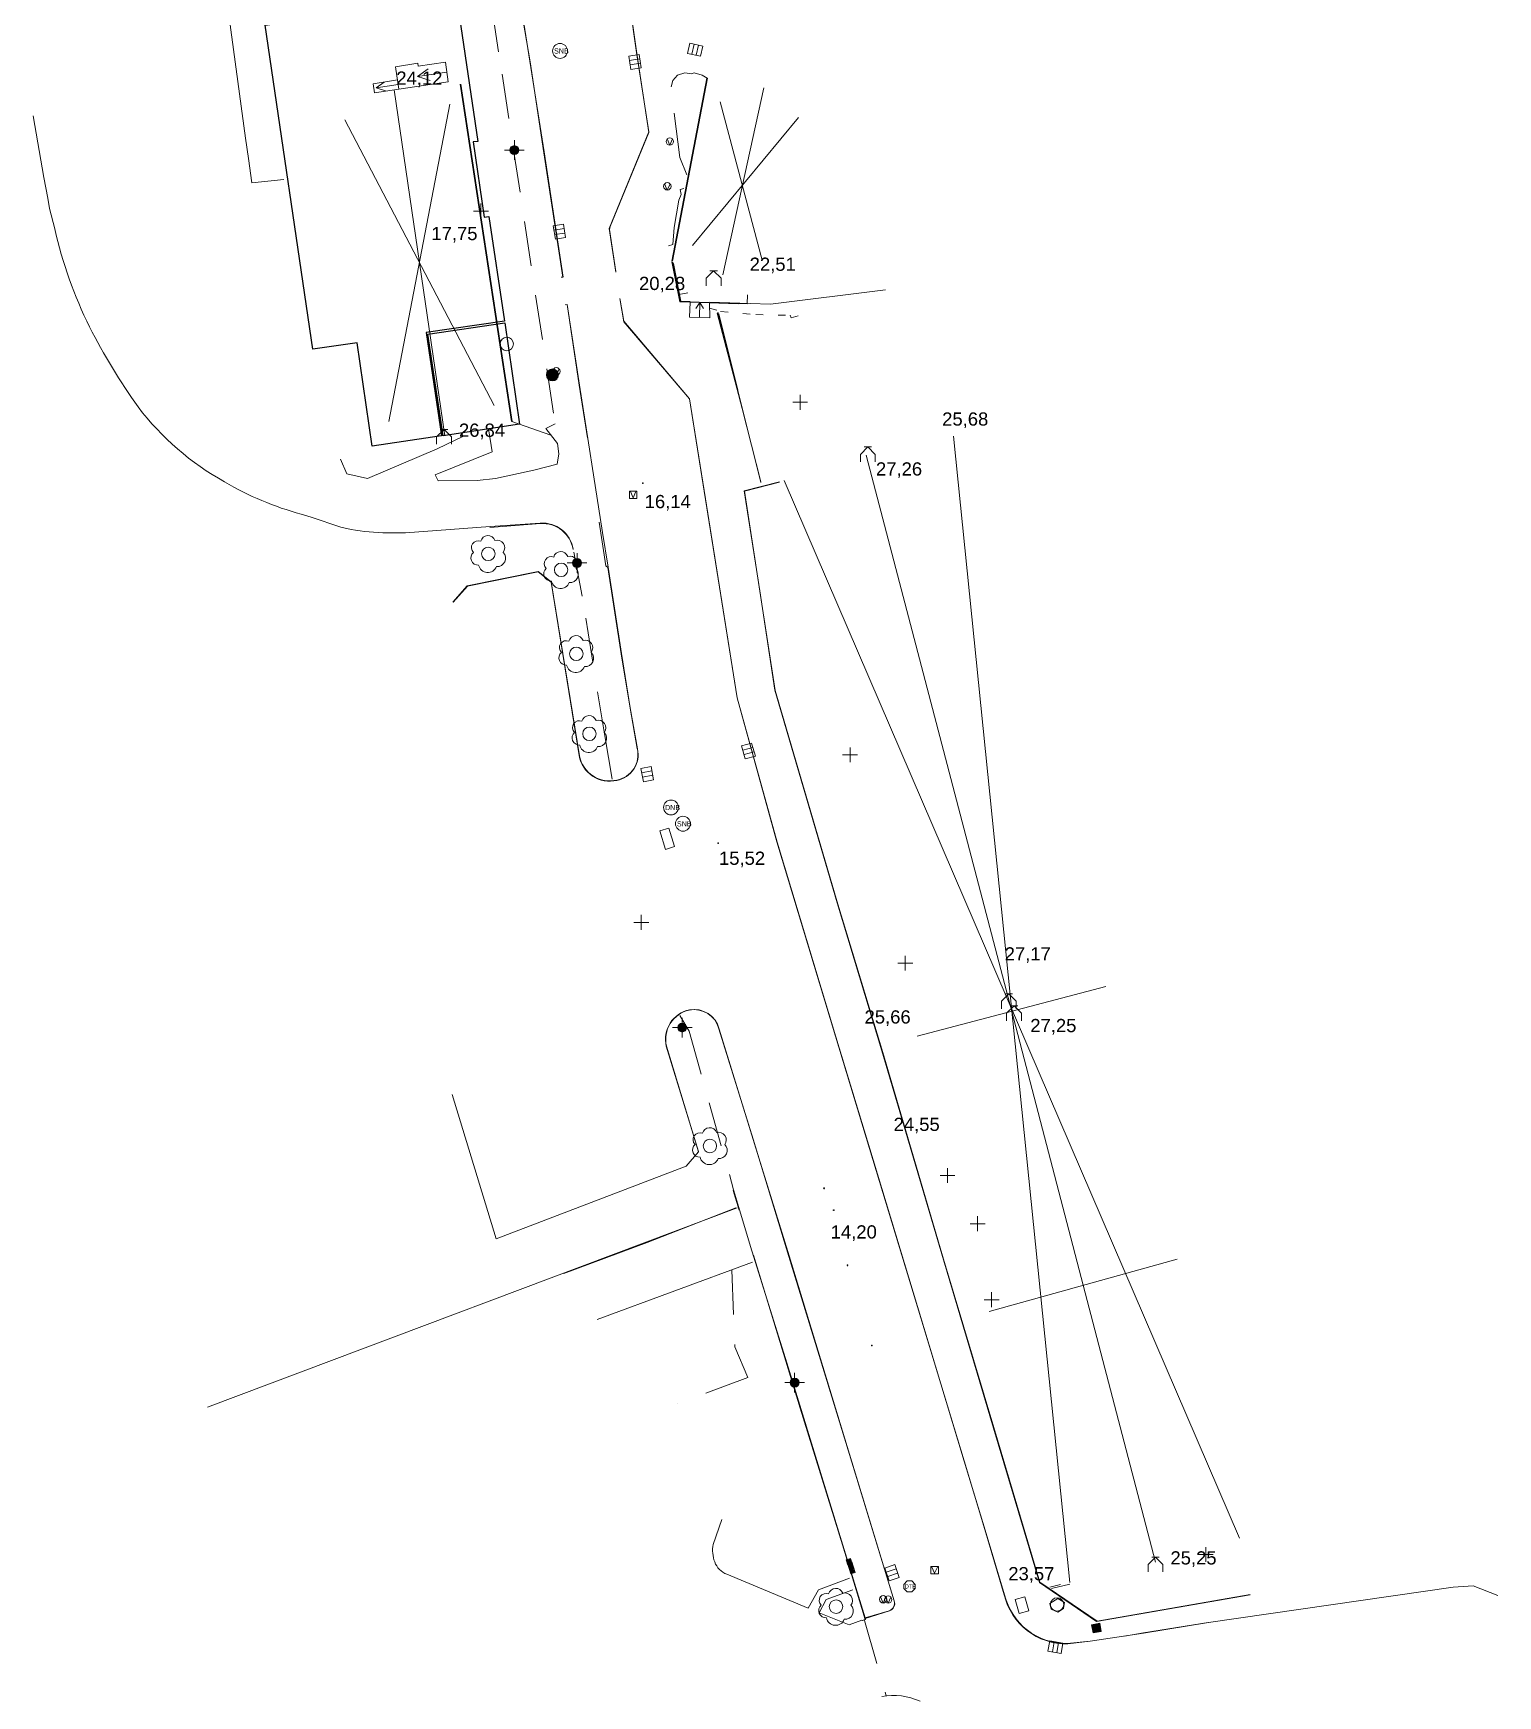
# Model space of a CAD drawing. Header units: metres. Extents: x 102202 to 102550, y 6536111 to 6536964.
# Drawn here: x 102201.6 to 102299.9, y 6536391.7 to 6536503.3 of the extents above; entities that cross this region are included whole.
import ezdxf
from ezdxf.enums import TextEntityAlignment as Align

# ---------------------------------------------------------------- set-up
doc = ezdxf.new("R2010")
doc.units = ezdxf.units.M
for name, pattern in [('BH90_AGOSLAGSGR', [1.5, 0.5, -1, 0]), ('BH90_KBK_BEF', [5, 3, -2]), ('BH90_KBK_GC', [3, 1, -2, 0]), ('HELDRAGEN', [0]), ('Heldragen__skalber__', [0])]:
    doc.linetypes.add(name, pattern=pattern)
for name, color, linetype, lineweight in [('Anläggning  linje - Övrigt', 7, 'HELDRAGEN', 0), ('Höjdinformation  linje - Taknockslinje', 5, 'HELDRAGEN', 0), ('Höjdinformation  punkt - Takhöjd', 1, 'HELDRAGEN', 0), ('Höjdtext - Takfotsetikett', 7, 'HELDRAGEN', 0), ('Höjdtext - Takhöjdsetikett nybyggnadskarta', 7, 'HELDRAGEN', 0), ('Kommunikation  linje - Kantsten ök', 7, 'HELDRAGEN', 0), ('Ledningsanordning - Elanordning', 7, 'HELDRAGEN', 0), ('Terrängpunkt - Gatupunkt', 7, 'HELDRAGEN', 0), ('VA  punkt - Avstängningsventil', 5, 'HELDRAGEN', 0), ('VA  punkt - Brandpost', 5, 'HELDRAGEN', 0), ('VA  punkt - NB spill', 1, 'HELDRAGEN', 0), ('VA  punkt - SB spill', 1, 'HELDRAGEN', 0), ('VA  punkt - Servisventil', 5, 'HELDRAGEN', 0), ('Vägkant  linje - Gångbana', 7, 'BH90_KBK_GC', 0), ('Vägkant  linje - Körbana', 7, 'BH90_KBK_BEF', 0), ('Vägkant  linje - Körbana på tomt', 7, 'BH90_KBK_BEF', 0), ('Övrigt  linje - Stödmur  underkant', 7, 'HELDRAGEN', 0)]:
    doc.layers.add(name, color=color, linetype=linetype, lineweight=lineweight)
doc.layers.add('Byggnad EJ_DB', color=1, linetype='HELDRAGEN')
doc.layers.add('Nybyggnad', color=4, linetype='Continuous')
for name, color, linetype, lineweight, true_color in [('Byggnadstillbehör  linje - Trappa', 7, 'HELDRAGEN', 0, 0x804000), ('Höjdinformation  linje - Markbrytlinje', 7, 'HELDRAGEN', 0, 0x5f9ea0), ('Höjdinformation  linje - Takbrytlinje', 7, 'HELDRAGEN', 0, 0x800080), ('Kartografi  linje  bebyggelse - Byggnad  beteckning', 7, 'HELDRAGEN', 0, 0x804000), ('Kartografi  linje  bebyggelse - Byggnadstillbehör  beteckning', 7, 'HELDRAGEN', 0, 0x804000), ('Kartografisk text höjd och stomnät - Gatuhöjd_etikett', 9, 'HELDRAGEN', 0, 0x808080), ('Kartografisk text höjd och stomnät - Sockehöjd_etikett', 7, 'HELDRAGEN', 0, 0x804000), ('Ledningsanordning - Teleanordning', 7, 'HELDRAGEN', 0, 0x800080), ('Mark  punkt - Lövträd', 7, 'HELDRAGEN', 0, 0x008000), ('Markanordning  linje - Mur', 7, 'HELDRAGEN', 0, 0x666666), ('Markanordning  linje - Staket', 7, 'BH90_STAKET_V', 0, 0x059033), ('Markanordning  linje - Stödmur', 7, 'Continuous', 0, 0x666666), ('Markanordning  linje - Övrigt', 7, 'HELDRAGEN', 0, 0x666666), ('Markkantlinje - Övrig mark', 7, 'BH90_AGOSLAGSGR', 0, 0x008000), ('Terrängpunkt - Markhöjd', 7, 'HELDRAGEN', 0, 0x008000), ('Terrängpunkt - Ospecificerad', 7, 'HELDRAGEN', 0, 0x804000), ('VA  punkt - Brunn  okänd', 7, 'HELDRAGEN', 0, 0x8000ff), ('VA  punkt - NB dag', 7, 'HELDRAGEN', 0, 0x008000), ('VA  punkt - RB', 7, 'HELDRAGEN', 0, 0x008000), ('VA  punkt - TB dag', 7, 'HELDRAGEN', 0, 0x008000)]:
    doc.layers.add(name, color=color, linetype=linetype, lineweight=lineweight, true_color=true_color)
doc.styles.add('Arial', font='arial.ttf')
doc.styles.add('Arial Narrow', font='ARIALN.TTF')
doc.linetypes.add('BH90_STAKET_V', pattern='A,0,[1,tcsingleline.shx,S=0.707107,R=135,X=2.5,Y=0],0,[1,tcsingleline.shx,S=0.707107,R=135,X=2,Y=0],0,[1,tcsingleline.shx,S=2.5,R=0,X=0,Y=0],0,[1,tcsingleline.shx,S=2.5,R=0,X=2.5,Y=0],-5', length=5)

# ---------------------------------------------------------------- blocks, each defined once
blk = doc.blocks.new('Takhöjd', base_point=(103707.200883, 6535346.45879))
at = {"color": 36, "true_color": 0x804000}
for points in [[(103707.200883, 6535346.95879), (103706.700883, 6535346.45879), (103706.700883, 6535345.95879)], [(103706.950883, 6535346.95879), (103707.450883, 6535346.95879)], [(103707.200883, 6535346.95879), (103707.700883, 6535346.45879), (103707.700883, 6535345.95879)]]:
    blk.add_lwpolyline(points, dxfattribs=at)
blk = doc.blocks.new('HP', base_point=(102080.709706, 6536617.60651))
for points in [[(102080.209706, 6536617.60651), (102081.209706, 6536617.60651)], [(102080.709706, 6536617.10651), (102080.709706, 6536618.10651)]]:
    blk.add_lwpolyline(points)
blk = doc.blocks.new('Belysningsstolpe', base_point=(102676.543195, 6537864.24634, 6.866687))
at = {"true_color": 0xfafafa}
blk.add_hatch(color=7, dxfattribs=at).paths.add_polyline_path([(102676.843195, 6537864.24634, 1), (102676.243195, 6537864.24634, 0.9999999999)])
at = {"color": 30, "linetype": 'Heldragen__skalber__', "lineweight": 9, "true_color": 0xff8000, "elevation": 6.866687}
for points in [[(102676.543195, 6537864.54634), (102676.543195, 6537864.90634)], [(102676.243195, 6537864.24634), (102675.883195, 6537864.24634)], [(102676.543195, 6537863.94634), (102676.543195, 6537863.58634)], [(102676.843195, 6537864.24634), (102677.203195, 6537864.24634)]]:
    blk.add_lwpolyline(points, dxfattribs=at)
blk.add_lwpolyline([(102676.843195, 6537864.24634, 1), (102676.243195, 6537864.24634, 0.9999999999), (102676.843195, 6537864.24634)], format="xyb", close=True, dxfattribs=at)
blk = doc.blocks.new('Kabelskåp', base_point=(103540.74183, 6537148.87219, 10.10918))
at = {"color": 30, "true_color": 0xff8000, "elevation": 10.10918}
blk.add_lwpolyline([(103540.36683, 6537149.02219), (103541.11683, 6537149.02219), (103541.11683, 6537148.72219), (103540.36683, 6537148.72219)], close=True, dxfattribs=at)
for points in [[(103541.11683, 6537148.97219), (103540.36683, 6537148.97219)], [(103541.11683, 6537148.92219), (103540.36683, 6537148.92219)], [(103541.11683, 6537148.87219), (103540.36683, 6537148.87219)], [(103541.11683, 6537148.82219), (103540.36683, 6537148.82219)], [(103541.11683, 6537148.77219), (103540.36683, 6537148.77219)]]:
    blk.add_lwpolyline(points, dxfattribs=at)
blk = doc.blocks.new('Telekabelskåp', base_point=(102282.565803, 6538228.93629))
at = {"color": 216, "true_color": 0x800080}
blk.add_lwpolyline([(102282.378303, 6538228.78629), (102282.753303, 6538228.78629), (102282.753303, 6538229.08629), (102282.378303, 6538229.08629)], close=True, dxfattribs=at)
for points in [[(102282.378303, 6538229.03629), (102282.753303, 6538229.03629)], [(102282.378303, 6538228.98629), (102282.753303, 6538228.98629)], [(102282.378303, 6538228.93629), (102282.753303, 6538228.93629)], [(102282.378303, 6538228.88629), (102282.753303, 6538228.88629)], [(102282.378303, 6538228.83629), (102282.753303, 6538228.83629)]]:
    blk.add_lwpolyline(points, dxfattribs=at)
blk = doc.blocks.new('Lövträd_w')
at = {"color": 0, "linetype": 'Heldragen__skalber__', "lineweight": 0}
for points in [[(0.18, 0.36, 0.738544), (-0.2, 0.34)], [(-0.4, 0.04, 0.720759), (-0.26, -0.3)], [(-0.2, 0.34, 0.819803), (-0.4, 0.04)], [(0.4, 0.04, 0.71659), (0.18, 0.36)], [(0.22, -0.34, 0.697285), (0.4, 0.04)], [(-0.26, -0.3, 0.754238), (0.22, -0.34)]]:
    blk.add_lwpolyline(points, format="xyb", dxfattribs=at)
at = {"color": 0, "lineweight": 0}
blk.add_circle((0, 0), 0.181, dxfattribs=at)
blk = doc.blocks.new('Rännstensbrunn', base_point=(102231.916048, 6536554.37006))
at = {"color": 96, "true_color": 0x008000}
blk.add_lwpolyline([(102231.466048, 6536554.72006), (102232.366048, 6536554.72006), (102232.366048, 6536554.02006), (102231.466048, 6536554.02006)], close=True, dxfattribs=at)
for points in [[(102231.766048, 6536554.72006), (102231.766048, 6536554.02006)], [(102232.066048, 6536554.72006), (102232.066048, 6536554.02006)]]:
    blk.add_lwpolyline(points, dxfattribs=at)
blk = doc.blocks.new('Servisventil', base_point=(102222.552103, 6536575.7369))
at = {"color": 5}
blk.add_lwpolyline([(102222.366577, 6536575.90447), (102222.552103, 6536575.4869), (102222.737628, 6536575.90447)], dxfattribs=at)
blk.add_circle((102222.552103, 6536575.7369), 0.25, dxfattribs=at)
blk = doc.blocks.new('Brunn okänd', base_point=(102219.048045, 6536532.5725))
at = {"color": 190, "lineweight": 15, "true_color": 0x8000ff}
blk.add_circle((102219.048045, 6536532.5725), 0.45, dxfattribs=at)
blk = doc.blocks.new('Spolbrunn spill', base_point=(102220.20778, 6536527.08002))
for points in [[(102219.85778, 6536526.88637), (102219.85778, 6536527.27367)], [(102219.90778, 6536526.81545), (102219.90778, 6536527.3446)], [(102219.95778, 6536526.76777), (102219.95778, 6536527.39227)], [(102220.00778, 6536526.73361), (102220.00778, 6536527.42643)], [(102220.05778, 6536526.70921), (102220.05778, 6536527.45083)], [(102220.10778, 6536526.69272), (102220.10778, 6536527.46732)], [(102220.15778, 6536526.68316), (102220.15778, 6536527.47688)], [(102220.20778, 6536526.68002), (102220.20778, 6536527.48002)], [(102220.25778, 6536526.68316), (102220.25778, 6536527.47688)], [(102220.30778, 6536526.69272), (102220.30778, 6536527.46732)], [(102220.35778, 6536526.70921), (102220.35778, 6536527.45083)], [(102220.40778, 6536526.73361), (102220.40778, 6536527.42643)], [(102220.45778, 6536526.76777), (102220.45778, 6536527.39227)], [(102220.50778, 6536526.81545), (102220.50778, 6536527.3446)], [(102220.55778, 6536526.88637), (102220.55778, 6536527.27367)]]:
    blk.add_lwpolyline(points)
blk.add_circle((102220.20778, 6536527.08002), 0.4)
blk = doc.blocks.new('Nedstigningsbrunn spill', base_point=(102221.218769, 6536536.84013))
blk.add_circle((102221.218769, 6536536.84013), 0.5)
at = {"style": 'Arial Narrow', "width": 1}
blk.add_text('SNB', height=0.35, dxfattribs=at).set_placement((102220.815718, 6536536.66068))
blk = doc.blocks.new('Avstängningsventil', base_point=(102222.52734, 6536574.88349))
at = {"color": 5}
blk.add_lwpolyline([(102222.27734, 6536574.63349), (102222.27734, 6536575.13349), (102222.77734, 6536575.13349), (102222.77734, 6536574.63349)], close=True, dxfattribs=at)
blk.add_lwpolyline([(102222.341814, 6536575.09228), (102222.52734, 6536574.67471), (102222.712866, 6536575.09228)], dxfattribs=at)
blk = doc.blocks.new('Nedstigningsbrunn dag', base_point=(102218.994955, 6536536.63797))
at = {"color": 96, "true_color": 0x008000}
blk.add_circle((102218.994955, 6536536.63797), 0.5, dxfattribs=at)
at = {"color": 96, "true_color": 0x008000, "style": 'Arial Narrow', "width": 1}
blk.add_text('DNB', height=0.35, dxfattribs=at).set_placement((102218.591904, 6536536.45851))
blk = doc.blocks.new('Brandpost', base_point=(102234.726017, 6536561.92344))
blk.add_hatch(color=5).paths.add_polyline_path([(102234.446017, 6536561.64344), (102234.446017, 6536562.20344), (102235.006017, 6536562.20344), (102235.006017, 6536561.64344)])
at = {"color": 5}
blk.add_lwpolyline([(102234.446017, 6536561.64344), (102234.446017, 6536562.20344), (102235.006017, 6536562.20344), (102235.006017, 6536561.64344)], close=True, dxfattribs=at)
blk = doc.blocks.new('Tillsynsbrunn dag', base_point=(102223.050323, 6536539.80558))
at = {"color": 96, "true_color": 0x008000}
blk.add_lwpolyline([(102222.890323, 6536539.43898), (102223.210323, 6536539.43899), (102223.427923, 6536539.67359), (102223.427923, 6536539.93755), (102223.210323, 6536540.17218), (102222.890323, 6536540.17219), (102222.672719, 6536539.93754), (102222.672719, 6536539.6736)], close=True, dxfattribs=at)
at = {"color": 96, "true_color": 0x008000, "style": 'Arial Narrow'}
blk.add_text('DTB', height=0.28, dxfattribs=at).set_placement((102222.727882, 6536539.66201))

msp = doc.modelspace()

# ---------------------------------------------------------------- hatches: boundary and pattern name
at = {"layer": 'Byggnad EJ_DB', "true_color": 0xd3cebc}
for points in [[(102244.47, 6536487.98), (102246.83, 6536500.27)], [(102230.27, 6536499.86), (102233.71, 6536477.22)]]:
    msp.add_hatch(color=9, dxfattribs=at).paths.add_polyline_path(points)

# ---------------------------------------------------------------- linework, layer by layer
at = {"layer": 'Anläggning  linje - Övrigt', "linetype": 'HELDRAGEN'}
msp.add_polyline3d([(102246.99, 6536485.18, 17.07), (102247, 6536484.17, 16.54), (102245.65, 6536484.21, 16.55), (102245.68, 6536485.22, 17.04)], close=True, dxfattribs=at)
at = {"layer": 'Byggnad EJ_DB', "linetype": 'HELDRAGEN'}
for points in [[(102244.47, 6536487.98, 16.44), (102246.83, 6536500.27, 17.29)], [(102230.27, 6536499.86, 16.88), (102233.71, 6536477.22, 16.37)]]:
    msp.add_polyline3d(points, close=True, dxfattribs=at)
at = {"layer": 'Byggnadstillbehör  linje - Trappa', "linetype": 'HELDRAGEN'}
for points in [[(102226.13, 6536499.52), (102229.44, 6536500.02), (102229.25, 6536501.33), (102227.43, 6536501.06), (102227.39, 6536501.26), (102225.9, 6536501.01)], [(102224.5, 6536499.28), (102224.41, 6536499.89), (102226.04, 6536500.14), (102226.13, 6536499.52)]]:
    msp.add_lwpolyline(points, close=True, dxfattribs=at)
at = {"layer": 'Höjdinformation  linje - Markbrytlinje', "color": 135, "linetype": 'HELDRAGEN', "true_color": 0x5f9ea0}
msp.add_polyline3d([(102270.81, 6536397.96, 12.31), (102270.75, 6536397.54, 12.27), (102270.38, 6536397.3, 12.24), (102269.93, 6536397.51, 12.25), (102269.84, 6536397.89, 12.3), (102270.36, 6536398.22, 12.34)], close=True, dxfattribs=at)
at = {"layer": 'Höjdinformation  linje - Takbrytlinje', "color": 216, "linetype": 'HELDRAGEN', "true_color": 0x800080}
for points in [[(102273.6, 6536439.3), (102260.93, 6536435.95)], [(102278.38, 6536421), (102265.75, 6536417.49)]]:
    msp.add_lwpolyline(points, dxfattribs=at)
at = {"layer": 'Höjdinformation  linje - Taknockslinje', "color": 5, "linetype": 'HELDRAGEN'}
for points in [[(102225.8, 6536499.47), (102229.21, 6536476.26)], [(102247.88, 6536487.07), (102250.62, 6536499.61)], [(102257.51, 6536474.95), (102267.27, 6536437.62)], [(102267.27, 6536437.62), (102272.07, 6536419.25)], [(102272.07, 6536419.25), (102276.93, 6536400.65)]]:
    msp.add_lwpolyline(points, dxfattribs=at)
at = {"layer": 'Kartografi  linje  bebyggelse - Byggnad  beteckning', "linetype": 'HELDRAGEN'}
for points in [[(102229.54, 6536498.52), (102225.46, 6536477.21)], [(102247.69, 6536498.67), (102250.51, 6536488.04)], [(102222.49, 6536497.46), (102232.53, 6536478.29)], [(102252.96, 6536497.61), (102245.84, 6536489.03)], [(102263.36, 6536476.23), (102271.18, 6536399.29)], [(102251.99, 6536473.25), (102282.57, 6536402.26)]]:
    msp.add_lwpolyline(points, dxfattribs=at)
at = {"layer": 'Kartografi  linje  bebyggelse - Byggnadstillbehör  beteckning', "linetype": 'HELDRAGEN'}
for points in [[(102224.6, 6536499.61), (102225.15, 6536499.99)], [(102227.37, 6536500.38), (102228.1, 6536500.89)], [(102229.34, 6536500.67), (102227.37, 6536500.38)], [(102228.22, 6536500.1), (102227.37, 6536500.38)], [(102226.08, 6536499.83), (102224.6, 6536499.61)], [(102225.24, 6536499.4), (102224.6, 6536499.61)], [(102246.58, 6536484.79), (102246.33, 6536485.2), (102246.07, 6536484.81)], [(102246.32, 6536484.19), (102246.33, 6536485.2)]]:
    msp.add_lwpolyline(points, dxfattribs=at)
at = {"layer": 'Kommunikation  linje - Kantsten ök', "color": 7, "linetype": 'HELDRAGEN'}
for points, elevation in [([(102235.63, 6536470.37, -0.384517), (102237.82, 6536468.63)], 16.13), ([(102240.76, 6536453.15, -0.432852), (102238.26, 6536454.78)], 15.62), ([(102242.13, 6536455.26, -0.43182), (102240.76, 6536453.15, -0.432852)], 15.76), ([(102245.62, 6536437.71, 0.415627), (102244.09, 6536435.29)], 15.05), ([(102247.62, 6536436.46, 0.388795), (102245.62, 6536437.71, 0.415627)], 14.98), ([(102266.79, 6536398.46, 0.348254), (102270.99, 6536395.2)], 12.29), ([(102259.04, 6536397.4, 0.391801), (102259.38, 6536398.06)], 12.32)]:
    msp.add_lwpolyline(points, format="xyb", dxfattribs=dict(at, elevation=elevation))
for points in [[(102225.74, 6536569.03, 17.68), (102225.78, 6536568.49, 17.74), (102226.36, 6536564.54, 17.7), (102228.19, 6536553.69, 17.6), (102230.08, 6536541.42, 17.53), (102230.19, 6536540.93, 17.44), (102230.71, 6536536.99, 17.41), (102230.78, 6536536.56, 17.46), (102231.53, 6536530.62, 17.38), (102232.29, 6536524.19, 17.3), (102232.36, 6536523.74, 17.24), (102232.89, 6536518.79, 17.15), (102232.92, 6536518.35, 17.2), (102233.34, 6536513.41, 17.09), (102233.5, 6536511.16, 16.98), (102233.63, 6536509.79, 16.94), (102234.23, 6536505.54, 16.8), (102234.94, 6536501.36, 16.75), (102235.86, 6536495.25, 16.59), (102237.13, 6536486.91, 16.42), (102237.03, 6536486.9, 16.42)], [(102240.69, 6536487.28, 16.48), (102240.26, 6536490.11, 16.57), (102240.31, 6536490.3, 16.58), (102242.92, 6536496.62, 16.65), (102242.11, 6536501.91, 16.74), (102240.74, 6536511.53, 17.01), (102240.6, 6536512.43, 16.99), (102239.9, 6536517.54, 17.11), (102238.28, 6536528.81, 17.37), (102237.98, 6536531.1, 17.38)], [(102237.3, 6536485.04, 16.37), (102237.42, 6536485.06, 16.37), (102238.23, 6536479.65, 16.26), (102238.8, 6536476.13, 16.18)], [(102240.98, 6536485.35, 16.44), (102241.24, 6536483.94, 16.45), (102245.64, 6536478.74, 16.26), (102246.62, 6536472.59, 16.12), (102248.84, 6536458.68, 15.81), (102251.52, 6536448.99, 15.48), (102255.46, 6536435.92, 14.87), (102257.97, 6536427.66, 14.32), (102260.95, 6536417.82, 13.65), (102264.08, 6536407.43, 12.91), (102265.48, 6536402.81, 12.59), (102266.79, 6536398.46, 12.29)], [(102283.28, 6536398.48, 13), (102273.01, 6536396.7, 12.31), (102269.15, 6536399.31, 12.5), (102266.07, 6536409.7, 13.21), (102262.7, 6536420.99, 14), (102258.62, 6536434.87, 14.9), (102255.59, 6536444.83, 15.41), (102251.39, 6536459.17, 16.02), (102250.37, 6536465.83, 16.14), (102249.33, 6536472.55, 16.3), (102251.68, 6536473.15, 16.47)], [(102232.24, 6536470.1, 15.96), (102235.63, 6536470.37, 16.13)], [(102239.57, 6536470.46, 16.06), (102240.02, 6536467.52, 16.04), (102240.15, 6536467.41, 16.03), (102241.05, 6536461.62, 15.9), (102241.65, 6536457.98, 15.83), (102242.13, 6536455.26, 15.76)], [(102238.26, 6536454.78, 15.75), (102236.35, 6536466.45, 16.17), (102235.47, 6536467.15, 16.13), (102230.72, 6536466.18, 15.87), (102229.75, 6536465.09, 15.79)], [(102259.38, 6536398.06, 12.34), (102256.39, 6536407.88, 13.13), (102252.31, 6536421.18, 14.04), (102249.91, 6536429.04, 14.56), (102247.62, 6536436.46, 14.98)], [(102244.09, 6536435.29, 15.02), (102246.24, 6536428.19, 14.95)], [(102248.57, 6536425.61, 14.44), (102248.98, 6536424.29, 14.33)], [(102249.93, 6536421.27, 14.16), (102253.07, 6536410.99, 13.49), (102255.92, 6536401.81, 12.8), (102257.43, 6536396.8, 12.38), (102257.25, 6536396.75, 12.38)], [(102257.43, 6536396.91, 12.33), (102259.04, 6536397.4, 12.32)], [(102274.84, 6536395.7, 12.15), (102276.13, 6536395.92, 12.34), (102280.46, 6536396.6, 12.67)], [(102270.99, 6536395.2, 12.04), (102272.53, 6536395.36, 12.07)]]:
    msp.add_polyline3d(points, dxfattribs=at)
at = {"layer": 'Markanordning  linje - Mur', "color": 251, "linetype": 'HELDRAGEN', "true_color": 0x666666}
msp.add_polyline3d([(102250.43, 6536473.13, 16.4), (102249.15, 6536478.23, 16.51), (102247.54, 6536484.56, 16.65)], dxfattribs=at)
at = {"layer": 'Markanordning  linje - Staket', "color": 104, "linetype": 'BH90_STAKET_V', "true_color": 0x059033}
for points in [[(102244.56, 6536487.83), (102245.05, 6536485.29), (102245.68, 6536485.27)], [(102246.99, 6536485.23), (102251.07, 6536485.1), (102258.8, 6536486.06)]]:
    msp.add_lwpolyline(points, dxfattribs=at)
msp.add_polyline3d([(102247.6, 6536484.44, 16.64), (102248.88, 6536479.33, 16.54)], dxfattribs=at)
at = {"layer": 'Markanordning  linje - Stödmur', "color": 251, "linetype": 'Continuous', "true_color": 0x666666}
for points in [[(102244.93, 6536485.75), (102244.51, 6536487.91)], [(102244.93, 6536485.75), (102245.52, 6536485.86)], [(102245.02, 6536485.26), (102244.93, 6536485.75)], [(102249.52, 6536485.11), (102249.54, 6536485.71)], [(102249.52, 6536485.11), (102245.02, 6536485.26)], [(102245.02, 6536485.26), (102245.02, 6536485.26)], [(102245.02, 6536485.26), (102245.02, 6536485.26)]]:
    msp.add_lwpolyline(points, dxfattribs=at)
at = {"layer": 'Markanordning  linje - Övrigt', "color": 251, "linetype": 'HELDRAGEN', "true_color": 0x666666}
for points in [[(102244.64, 6536448.68, 15.49), (102244.25, 6536449.92, 15.53), (102243.64, 6536449.74, 15.5), (102244.03, 6536448.48, 15.45)], [(102268.42, 6536397.39, 12.23), (102267.78, 6536397.2, 12.24), (102267.51, 6536398.14, 12.29), (102268.16, 6536398.32, 12.29)]]:
    msp.add_polyline3d(points, close=True, dxfattribs=at)
at = {"layer": 'Markkantlinje - Övrig mark', "color": 96, "linetype": 'BH90_AGOSLAGSGR', "true_color": 0x008000}
msp.add_polyline3d([(102246.99, 6536484.82, 16.66), (102247.73, 6536484.61, 16.65), (102250.09, 6536484.39, 16.66), (102252.4, 6536484.35, 16.7), (102252.46, 6536484.18, 16.69), (102253.71, 6536484.5, 16.7)], dxfattribs=at)
at = {"layer": 'Nybyggnad', "linetype": 'Continuous'}
for points in [[(102228.99, 6536476.25), (102224.34, 6536475.57), (102223.32, 6536482.49), (102220.35, 6536482.06), (102217.14, 6536503.82), (102230, 6536505.72), (102231.43, 6536496.02), (102231.12, 6536495.98), (102231.86, 6536490.93), (102232.17, 6536490.98), (102233.21, 6536483.95), (102227.96, 6536483.18)], [(102229.09, 6536476.25), (102228.08, 6536483.08), (102233.23, 6536483.84), (102234.23, 6536477.03)]]:
    msp.add_lwpolyline(points, close=True, dxfattribs=at)
at = {"layer": 'Vägkant  linje - Gångbana', "color": 7, "linetype": 'BH90_KBK_BEF', "lineweight": 0}
for points in [[(102231.59, 6536509.94, 17.07), (102233.06, 6536500.52, 16.78), (102236.62, 6536477.05, 16.27), (102235.99, 6536476.74, 16.28), (102236.78, 6536475.74, 16.21), (102236.87, 6536475.04, 16.18), (102236.75, 6536474.36, 16.14)], [(102245.45, 6536493.78, 16.68), (102244.99, 6536494.93, 16.67), (102244.4, 6536499.67, 16.81), (102244.53, 6536500.11, 16.85), (102244.83, 6536500.47, 16.92), (102245.33, 6536500.62, 17.04), (102245.77, 6536500.54, 17.14), (102245.95, 6536500.61, 17.19), (102246.48, 6536500.46, 17.24), (102246.83, 6536500.27, 17.29)], [(102245.27, 6536492.86, 16.64), (102245.02, 6536492.79, 16.62), (102245.08, 6536492.46, 16.62), (102244.92, 6536492.07, 16.61), (102244.6, 6536490.23, 16.56), (102244.52, 6536489.09, 16.5), (102244.23, 6536489, 16.48)], [(102240.44, 6536453.21, 15.63), (102239.95, 6536456.12, 15.84), (102238.43, 6536465.5, 16.06), (102237.83, 6536468.66, 16.09)], [(102245, 6536437.34, 15.07), (102245.62, 6536436.3, 15.05), (102248.6, 6536425.65, 14.42)], [(102256.36, 6536396.45, 12.16), (102254.35, 6536397.26, 12.23), (102254.82, 6536398.16, 12.38), (102256.61, 6536398.79, 12.59)]]:
    msp.add_polyline3d(points, dxfattribs=at)
at = {"layer": 'Vägkant  linje - Körbana', "color": 7, "linetype": 'HELDRAGEN'}
for points, elevation in [([(102205.36, 6536483.56, -0.05892), (102203.02, 6536490.15)], 12.81), ([(102208.62, 6536478.19, -0.035614), (102205.36, 6536483.56, -0.05892)], 13.36), ([(102214.43, 6536473.16, -0.102811), (102208.62, 6536478.19, -0.035614)], 14.09), ([(102219.57, 6536471, -0.067096), (102214.43, 6536473.16, -0.102811)], 14.62), ([(102227.78, 6536469.84, -0.063939), (102222.92, 6536469.96)], 15.47), ([(102235.61, 6536470.39, -0.392219), (102237.83, 6536468.65)], 16.02), ([(102240.76, 6536453.13, -0.430654), (102238.23, 6536454.79)], 15.59), ([(102242.14, 6536455.24, -0.430384), (102240.76, 6536453.13, -0.430654)], 15.67), ([(102245.64, 6536437.73, 0.422761), (102244.08, 6536435.28)], 15.01), ([(102247.63, 6536436.44, 0.393535), (102245.64, 6536437.73, 0.422761)], 14.94), ([(102266.77, 6536398.47, 0.357017), (102271.03, 6536395.18)], 12.24), ([(102259.06, 6536397.4, 0.415917), (102259.39, 6536398.06)], 12.24), ([(102258.56, 6536391.64, -0.154404), (102261.12, 6536391.32, -0.207815)], 11.85)]:
    msp.add_lwpolyline(points, format="xyb", dxfattribs=dict(at, elevation=elevation))
msp.add_lwpolyline([(102280.49, 6536396.6), (102296.91, 6536398.98), (102298.26, 6536399.06), (102299.91, 6536398.42)], dxfattribs=at)
for points in [[(102225.78, 6536569.02, 17.65), (102225.84, 6536568.52, 17.65), (102226.4, 6536564.58, 17.62), (102228.22, 6536553.74, 17.51), (102230.14, 6536541.4, 17.43), (102230.75, 6536537.02, 17.37), (102231.57, 6536530.65, 17.29), (102232.35, 6536524.19, 17.21), (102232.92, 6536518.8, 17.12), (102233.4, 6536513.39, 16.99), (102233.53, 6536511.14, 16.92), (102233.65, 6536509.81, 16.9), (102234.26, 6536505.55, 16.76), (102234.93, 6536501.41, 16.68), (102235.88, 6536495.31, 16.53), (102237.15, 6536486.9, 16.37)], [(102240.69, 6536487.25, 16.46), (102240.25, 6536490.17, 16.5), (102242.91, 6536496.65, 16.58), (102242.08, 6536501.99, 16.66), (102240.74, 6536511.46, 16.95), (102239.84, 6536517.58, 17.08), (102238.21, 6536528.79, 17.31), (102237.92, 6536531.04, 17.33)], [(102203.02, 6536490.15, 12.25), (102202.68, 6536491.52, 12.12), (102202.55, 6536492.21, 12.07), (102202.29, 6536493.59, 11.98), (102201.58, 6536497.74, 11.75)], [(102237.43, 6536485.06, 16.35), (102238.26, 6536479.66, 16.22), (102239.8, 6536469.77, 16.02), (102240.17, 6536467.45, 15.98), (102241.07, 6536461.65, 15.85), (102241.66, 6536458, 15.76), (102242.14, 6536455.24, 15.67)], [(102240.96, 6536485.48, 16.42), (102241.22, 6536483.91, 16.4), (102245.63, 6536478.73, 16.21), (102246.62, 6536472.53, 16.08), (102248.83, 6536458.67, 15.73), (102251.5, 6536449, 15.41), (102255.44, 6536435.96, 14.83), (102257.95, 6536427.68, 14.27), (102260.94, 6536417.79, 13.56), (102264.07, 6536407.46, 12.83), (102265.47, 6536402.85, 12.54), (102266.77, 6536398.47, 12.24)], [(102222.21, 6536474.69, 14.97), (102222.63, 6536473.7, 14.91), (102224.02, 6536473.38, 15.05), (102228.7, 6536475.39, 15.55)], [(102222.92, 6536469.96, 14.89), (102222.24, 6536470.12, 14.86), (102220.23, 6536470.79, 14.69), (102219.57, 6536471, 14.62)], [(102232.25, 6536470.16, 0), (102227.78, 6536469.84, 15.47)], [(102232.25, 6536470.16, 0), (102235.61, 6536470.39, 16.02)], [(102238.23, 6536454.79, 15.63), (102236.35, 6536466.43, 16.08), (102235.47, 6536467.13, 16.03), (102230.74, 6536466.17, 15.76), (102229.78, 6536465.08, 15.7)], [(102259.39, 6536398.06, 12.3), (102256.39, 6536407.91, 13.05), (102252.33, 6536421.21, 13.98), (102249.92, 6536429.02, 14.51), (102247.63, 6536436.44, 14.94)], [(102244.08, 6536435.28, 14.93), (102246.24, 6536428.22, 14.84)], [(102257.44, 6536396.87, 12.18), (102259.06, 6536397.4, 12.24)], [(102271.03, 6536395.18, 12.01), (102272.55, 6536395.35, 12.05), (102276.12, 6536395.89, 12.26), (102280.49, 6536396.6, 12.6)]]:
    msp.add_polyline3d(points, dxfattribs=at)
at = {"layer": 'Vägkant  linje - Körbana', "color": 7, "linetype": 'BH90_KBK_BEF', "lineweight": 0}
for points in [[(102228.57, 6536473.63, 15.48), (102228.76, 6536473.24, 15.61), (102231.38, 6536473.26, 15.9), (102232.61, 6536473.39, 15.99), (102235.18, 6536473.94, 16.1), (102236.75, 6536474.36, 16.14)], [(102257.21, 6536396.77, 12.16), (102256.35, 6536396.45, 12.16)], [(102257.38, 6536396.74, 12.13), (102258.84, 6536391.69, 11.81)]]:
    msp.add_polyline3d(points, dxfattribs=at)
at = {"layer": 'Vägkant  linje - Körbana på tomt', "color": 7, "linetype": 'HELDRAGEN'}
for points in [[(102232.16, 6536476.6), (102232.38, 6536475.17), (102228.57, 6536473.63)], [(102230.38, 6536476.38), (102230.43, 6536476.21), (102228.7, 6536475.39)], [(102248.83, 6536424.44), (102213.28, 6536411.05)]]:
    msp.add_lwpolyline(points, dxfattribs=at)
at = {"layer": 'Vägkant  linje - Körbana på tomt', "color": 7, "linetype": 'BH90_KBK_BEF', "lineweight": 0}
for points in [[(102248.48, 6536420.27), (102248.69, 6536415.12), (102249.55, 6536413.04)], [(102249.55, 6536413.04), (102244.86, 6536411.29)]]:
    msp.add_lwpolyline(points, dxfattribs=at)
at = {"layer": 'Vägkant  linje - Körbana på tomt', "color": 7, "linetype": 'HELDRAGEN'}
msp.add_lwpolyline([(102253.6, 6536397.57), (102248.14, 6536399.84, -0.209732), (102247.33, 6536400.67, -0.135503), (102247.23, 6536401.85), (102247.8, 6536403.53)], format="xyb", dxfattribs=at)
at = {"layer": 'Vägkant  linje - Körbana på tomt', "color": 7, "linetype": 'BH90_KBK_BEF', "lineweight": 0}
msp.add_polyline3d([(102233.71, 6536477.22, 16.37), (102236.33, 6536476.31, 16.25)], dxfattribs=at)
at = {"layer": 'Vägkant  linje - Körbana på tomt', "color": 7, "linetype": 'HELDRAGEN'}
for points in [[(102283.28, 6536398.46, 12.95), (102272.96, 6536396.68, 12.19), (102269.13, 6536399.3, 12.42), (102266.05, 6536409.66, 13.12), (102262.7, 6536420.94, 13.91), (102258.56, 6536434.97, 14.8), (102255.56, 6536444.91, 15.33), (102251.36, 6536459.19, 15.9), (102250.36, 6536465.85, 16.03), (102249.31, 6536472.56, 16.21), (102251.69, 6536473.17, 16.41)], [(102229.71, 6536432.05, 0), (102232.65, 6536422.36, 0), (102245.42, 6536427.23, 0), (102246.24, 6536428.19, 14.95)], [(102248.6, 6536425.64, 14.42), (102249.82, 6536421.55, 14.15), (102252.09, 6536414.33, 13.64), (102255.94, 6536401.8, 12.76), (102257.43, 6536396.91, 12.32), (102257.45, 6536396.88, 12.18), (102257.45, 6536396.81, 12.17), (102257.24, 6536396.74, 12.14)], [(102248.75, 6536424.43, 14.3), (102242.79, 6536422.11, 13.65), (102237.21, 6536420.04, 13.14)], [(102239.45, 6536416.94, 13.18), (102249.86, 6536420.79, 14.09)], [(102256.38, 6536399.59, 12.65), (102254.29, 6536398.81, 12.41), (102253.6, 6536397.57, 12.21)], [(102269.84, 6536398.97, 12.45), (102270.54, 6536399.16, 0)], [(102269.94, 6536398.88, 12.46), (102271.18, 6536399.18, 12.5)]]:
    msp.add_polyline3d(points, dxfattribs=at)
at = {"layer": 'Övrigt  linje - Stödmur  underkant', "color": 7, "linetype": 'HELDRAGEN'}
for points in [[(102222.85, 6536561.46, 15.18), (102223.96, 6536554.1, 15.4), (102225.4, 6536544.93, 16.09), (102216.63, 6536543.71, 15.24), (102211.9, 6536543.1, 13.76), (102211.75, 6536538.71, 13.7), (102211.71, 6536535.9, 14.23), (102211.63, 6536531.72, 15.75), (102211.6, 6536530.23, 15.96), (102211.47, 6536526.06, 15.61), (102211.28, 6536519.41, 15.5), (102211.17, 6536513.82, 14.54), (102211.11, 6536511.33, 14.15), (102211.1, 6536511.19, 13.66), (102210.99, 6536506.88, 13.5), (102214.34, 6536507.32, 14.94), (102215.84, 6536496.23, 15.53), (102216.02, 6536494.86, 16.03), (102216.25, 6536493.23, 16.06), (102218.4, 6536493.46, 16.48)], [(102248.91, 6536485.11, 17.33), (102245.66, 6536485.22, 16.88), (102245, 6536485.24, 16.4), (102244.45, 6536487.93, 16.46)], [(102250.42, 6536473.16, 16.3), (102249.17, 6536478.09, 16.44), (102247.49, 6536484.48, 16.49)]]:
    msp.add_polyline3d(points, dxfattribs=at)

# ---------------------------------------------------------------- block references
at = {"layer": 'Höjdinformation  punkt - Takhöjd', "linetype": 'HELDRAGEN'}
for p in [(102247.26, 6536486.83, 22.51), (102229.16, 6536476.19, 26.84), (102257.61, 6536475.01, 27.26), (102267.08, 6536438.3, 27.17), (102267.43, 6536437.5, 27.25), (102276.93, 6536400.5, 25.25)]:
    msp.add_blockref('Takhöjd', p, dxfattribs=at)
at = {"layer": 'Ledningsanordning - Elanordning'}
for p in [(102233.88, 6536495.43, 16.68), (102238.09, 6536467.72, 16.11), (102245.15, 6536436.54, 15.09), (102252.7, 6536412.71, 13.56)]:
    msp.add_blockref('Belysningsstolpe', p, dxfattribs=at)
at = {"layer": 'Ledningsanordning - Elanordning', "color": 0, "rotation": 286.6879999918058}
msp.add_blockref('Kabelskåp', (102256.5, 6536400.27, 12.62), dxfattribs=at)
at = {"layer": 'Ledningsanordning - Teleanordning', "color": 0, "rotation": 106.5600000020991}
msp.add_blockref('Telekabelskåp', (102256.36, 6536400.68, 12.65), dxfattribs=at)
at = {"layer": 'Mark  punkt - Lövträd', "color": 96, "linetype": 'HELDRAGEN', "true_color": 0x008000, "xscale": 2.5, "yscale": 2.5}
for p in [(102232.13, 6536468.33, 15.92), (102237.02, 6536467.26, 16.23), (102238.04, 6536461.62, 16.08), (102238.92, 6536456.25, 15.88), (102247.01, 6536428.59, 14.96), (102255.48, 6536397.67, 12.57)]:
    msp.add_blockref('Lövträd_w', p, dxfattribs=at)
at = {"layer": 'Terrängpunkt - Gatupunkt', "color": 7, "linetype": 'HELDRAGEN', "xscale": 0.1, "yscale": 0.1, "zscale": 0.1}
for p in [(102242.51, 6536473.08, 16.14), (102247.56, 6536448.92, 15.52), (102254.67, 6536425.75, 14.31), (102255.32, 6536424.28, 14.2), (102256.25, 6536420.58, 13.96), (102257.88, 6536415.2, 13.58)]:
    msp.add_blockref('HP', p, dxfattribs=at)
at = {"layer": 'Terrängpunkt - Markhöjd', "color": 96, "linetype": 'HELDRAGEN', "true_color": 0x008000}
for p in [(102253.07, 6536478.51, 16.57), (102256.42, 6536454.84, 16.05), (102242.4, 6536443.6, 15.24), (102260.13, 6536440.86, 15.17), (102262.96, 6536426.61, 14.24), (102264.98, 6536423.37, 14.05), (102265.92, 6536418.27, 13.6), (102280.3, 6536401.17, 12.9)]:
    msp.add_blockref('HP', p, dxfattribs=at)
at = {"layer": 'Terrängpunkt - Ospecificerad', "color": 36, "linetype": 'HELDRAGEN', "true_color": 0x804000}
msp.add_blockref('HP', (102231.64, 6536491.34, 17.75), dxfattribs=at)
at = {"layer": 'VA  punkt - Avstängningsventil', "color": 5, "linetype": 'HELDRAGEN'}
for p in [(102241.86, 6536472.3, 16.11), (102262.1, 6536400.12, 12.41)]:
    msp.add_blockref('Avstängningsventil', p, dxfattribs=at)
at = {"layer": 'VA  punkt - Brandpost', "color": 5, "linetype": 'HELDRAGEN', "rotation": 10.70200002027318}
msp.add_blockref('Brandpost', (102272.96, 6536396.23, 12.15), dxfattribs=at)
at = {"layer": 'VA  punkt - Brunn  okänd', "color": 190, "linetype": 'HELDRAGEN', "true_color": 0x8000ff}
for p in [(102233.37, 6536482.42, 16.46), (102270.32, 6536397.82, 12.39)]:
    msp.add_blockref('Brunn okänd', p, dxfattribs=at)
at = {"layer": 'VA  punkt - NB dag', "color": 96, "linetype": 'HELDRAGEN', "true_color": 0x008000}
msp.add_blockref('Nedstigningsbrunn dag', (102244.4, 6536451.31, 15.56), dxfattribs=at)
at = {"layer": 'VA  punkt - NB spill', "color": 1, "linetype": 'HELDRAGEN'}
for p in [(102236.95, 6536502.09, 16.7), (102245.2, 6536450.22, 15.53)]:
    msp.add_blockref('Nedstigningsbrunn spill', p, dxfattribs=at)
at = {"layer": 'VA  punkt - RB', "color": 96, "linetype": 'HELDRAGEN', "true_color": 0x008000}
for p, rotation in [((102246.02, 6536502.17, 17.1), 347.6139999900645), ((102241.98, 6536501.35, 16.64), 279.2779999920178), ((102236.91, 6536489.96, 16.4), 278.6969999920343), ((102249.6, 6536455.1, 15.58), 105.9750000021157), ((102242.8, 6536453.55, 15.62), 101.168000007398), ((102259.23, 6536399.95, 12.41), 288.8679999917435), ((102270.21, 6536394.95, 11.96), 350.4899999899823)]:
    msp.add_blockref('Rännstensbrunn', p, dxfattribs=dict(at, rotation=rotation))
at = {"layer": 'VA  punkt - SB spill', "color": 1, "linetype": 'HELDRAGEN'}
msp.add_blockref('Spolbrunn spill', (102236.44, 6536480.34, 16.33), dxfattribs=at)
at = {"layer": 'VA  punkt - Servisventil', "color": 5, "linetype": 'HELDRAGEN'}
for p in [(102244.32, 6536496.01, 16.64), (102244.15, 6536493, 16.58), (102236.7, 6536480.58, 16.33), (102258.64, 6536398.16, 12.37), (102258.98, 6536398.15, 12.37)]:
    msp.add_blockref('Servisventil', p, dxfattribs=at)
at = {"layer": 'VA  punkt - TB dag', "color": 96, "linetype": 'HELDRAGEN', "true_color": 0x008000}
msp.add_blockref('Tillsynsbrunn dag', (102260.41, 6536399.03, 12.35), dxfattribs=at)

# ---------------------------------------------------------------- texts
at = {"layer": 'Höjdtext - Takfotsetikett', "style": 'Arial'}
for s, p in [('24,12', (102229.05, 6536499.82)), ('20,28', (102245.35, 6536486.04)), ('25,68', (102265.7, 6536476.94)), ('25,66', (102260.49, 6536436.81)), ('24,55', (102262.44, 6536429.6)), ('23,57', (102270.14, 6536399.44))]:
    msp.add_text(s, height=0.886, rotation=360, dxfattribs=at).set_placement(p, align=Align.RIGHT)
at = {"layer": 'Höjdtext - Takhöjdsetikett nybyggnadskarta', "style": 'Arial'}
for s, p in [('22,51', (102249.68, 6536487.33)), ('26,84', (102230.16, 6536476.19)), ('27,26', (102258.16, 6536473.59)), ('27,17', (102266.8, 6536441.04)), ('27,25', (102268.52, 6536436.23)), ('25,25', (102277.93, 6536400.5))]:
    msp.add_text(s, height=0.886, rotation=360, dxfattribs=at).set_placement(p)
at = {"layer": 'Kartografisk text höjd och stomnät - Gatuhöjd_etikett', "style": 'Arial'}
for s, p in [('16,14', (102242.63, 6536471.4)), ('15,52', (102247.62, 6536447.46)), ('14,20', (102255.12, 6536422.38))]:
    msp.add_text(s, height=0.886, rotation=360, dxfattribs=at).set_placement(p)
at = {"layer": 'Kartografisk text höjd och stomnät - Sockehöjd_etikett', "color": 36, "true_color": 0x804000, "style": 'Arial'}
msp.add_text('17,75', height=0.886, rotation=360, dxfattribs=at).set_placement((102228.31, 6536489.39))

doc.saveas('drawing.dxf')
